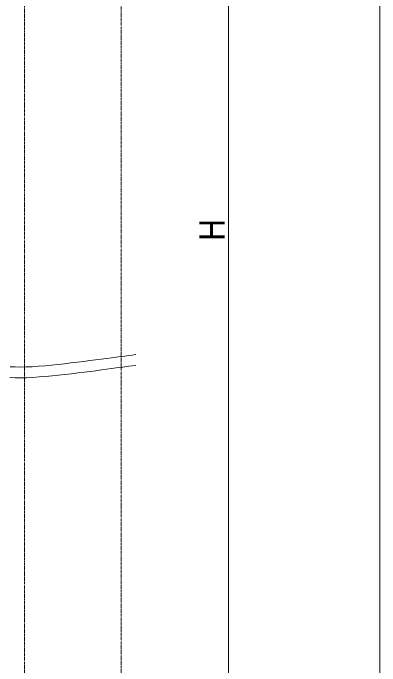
# Model space of a CAD drawing. Units: millimetres, scale not verified. Extents: x -6062 to 6062, y -3045 to 3045.
# Drawn here: x 1530 to 2212, y -1316 to -102 of the extents above; entities that cross this region are included whole.
import ezdxf
from ezdxf.enums import TextEntityAlignment as Align

# ---------------------------------------------------------------- set-up
doc = ezdxf.new("R2010")
doc.units = ezdxf.units.MM
doc.header["$LTSCALE"] = 20
doc.linetypes.add('DOUBLE_CHAIN1', pattern=[8.8, 5, -1, 0.6, -0.6, 0.6, -1])
for name, color, linetype, lineweight in [('0-0_2寸法-1', 7, 'Continuous', 9), ('0-3_3一般', 7, 'Continuous', 9), ('0-4_1図面枠', 7, 'Continuous', 9)]:
    doc.layers.add(name, color=color, linetype=linetype, lineweight=lineweight)
doc.styles.add('ＭＳ Ｐゴシック', font='')
doc.styles.get('ＭＳ Ｐゴシック').set_extended_font_data('MS PGothic')

# ---------------------------------------------------------------- blocks, each defined once
blk = doc.blocks.new('グループ-91')
at = {"layer": '0-3_3一般', "linetype": 'DOUBLE_CHAIN1'}
for p, q in [((66763.7, -40000), (66763.7, 19804.9)), ((70363.7, 19804.9), (70363.7, -40000))]:
    blk.add_line(p, q, dxfattribs=at)
blk = doc.blocks.new('グループ-92')
at = {"layer": '0-3_3一般'}
for points in [[(66229.3, -15191.2), (66421.4, -15200.3), (66623.7, -15203.2), (66836.3, -15199.8), (67059.1, -15190.2), (67292.2, -15174.3), (67533.1, -15153.3), (67774.2, -15130.5), (68015.1, -15106.1), (68255.7, -15080.2), (68496.1, -15052.7), (68736.3, -15023.7), (68973, -14993.9), (69199.9, -14965.2), (69416.5, -14937.5), (69622.9, -14910.8), (69819.1, -14885.2), (70005.2, -14860.7), (70181, -14837.3), (70346.7, -14815.3), (70502.2, -14794.6), (70647.5, -14775.3), (70782.6, -14757.2), (70907.6, -14740.5), (70907.6, -14740.5)], [(66226.1, -15593.8), (66423.3, -15601.5), (66630.5, -15603.2), (66847.8, -15598.8), (67075.2, -15588.2), (67312.5, -15571.6), (67553.8, -15551.5), (67794.7, -15529.6), (68035.4, -15505.8), (68275.8, -15480.3), (68515.9, -15452.9), (68755.7, -15423.7), (68989.7, -15394.3), (69213.8, -15365.8), (69427.9, -15338.3), (69632.1, -15311.8), (69826.3, -15286.2), (70010.6, -15261.6), (70184.9, -15238.1), (70349.3, -15216), (70503.8, -15195.1), (70648.3, -15175.6), (70782.9, -15157.4), (70907.6, -15140.5), (70907.6, -15140.5)]]:
    blk.add_lwpolyline(points, dxfattribs=at)
blk.add_blockref('グループ-91', (0, 0), dxfattribs=at)
blk = doc.blocks.new('グループ-93')
at = {"layer": '0-3_3一般'}
blk.add_blockref('グループ-92', (0, 0), dxfattribs=at)
blk = doc.blocks.new('グループ-142')
at = {"layer": '0-4_1図面枠'}
blk.add_lwpolyline([(-80000, 55400), (80000, 55400), (80000, -55400), (-80000, -55400)], close=True, dxfattribs=at)
blk = doc.blocks.new('図面枠')
at = {"layer": '0-4_1図面枠'}
blk.add_blockref('グループ-142', (0, 0), dxfattribs=at)

msp = doc.modelspace()

# ---------------------------------------------------------------- linework, layer by layer
at = {"layer": '0-0_2寸法-1'}
msp.add_line((1930.68, 977.53), (1930.68, -1987.29), dxfattribs=at)

# ---------------------------------------------------------------- block references
at = {"layer": '0-3_3一般', "xscale": 0.05, "yscale": 0.05}
msp.add_blockref('グループ-93', (-1787.5, 0), dxfattribs=at)
at = {"layer": '0-4_1図面枠', "xscale": 0.05, "yscale": 0.05}
msp.add_blockref('図面枠', (-1787.5, 0), dxfattribs=at)

# ---------------------------------------------------------------- texts
at = {"layer": '0-0_2寸法-1', "style": 'ＭＳ Ｐゴシック', "width": 0.9}
msp.add_text('H', height=47.17, rotation=90, dxfattribs=at).set_placement((1937.75, -525.12), align=Align.BOTTOM_LEFT)

doc.saveas('drawing.dxf')
